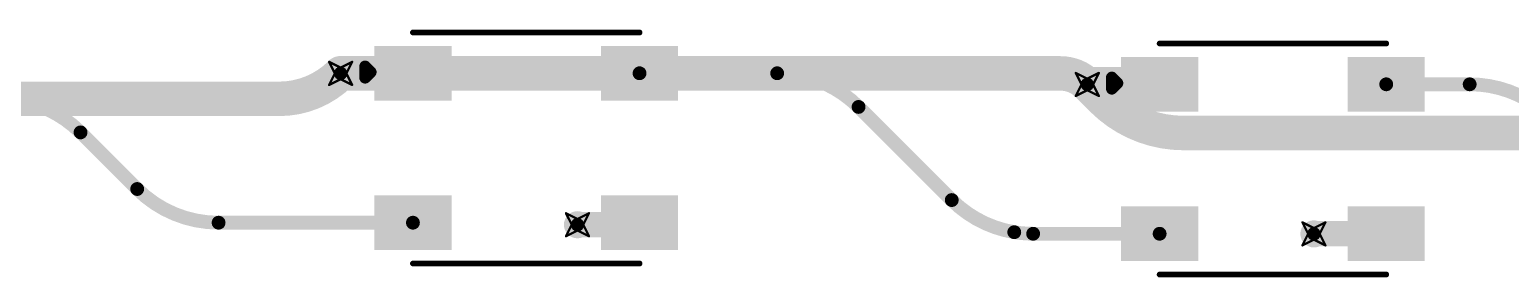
# Model space of a CAD drawing. Header units: inches. Extents: x -11 to 1110, y -7 to 455.
# Drawn here: x 515.76 to 548.43, y 235.03 to 240.51 of the extents above; entities that cross this region are included whole.
import ezdxf

# ---------------------------------------------------------------- set-up
doc = ezdxf.new("R2010")
doc.units = ezdxf.units.IN
for name, color, linetype in [('Bottom Layer', 5, 'Continuous'), ('Drill Drawing', 1, 'Continuous'), ('Top Layer', 1, 'Continuous'), ('Top Overlay', 2, 'Continuous'), ('Top Paste', 8, 'Continuous'), ('Top Solder', 216, 'Continuous'), ('Via Holes', 16, 'Continuous')]:
    doc.layers.add(name, color=color, linetype=linetype)

# ---------------------------------------------------------------- blocks, each defined once
blk = doc.blocks.new('WS2812B_B_W_95')
at = {"layer": 'Top Layer'}
for points in [[(-3.24999985, 2.15000078), (-1.75000031, 2.15000078), (-1.75000031, 1.15000278), (-3.24999985, 1.15000278)], [(3.24999985, 1.15000278), (1.75000031, 1.15000278), (1.75000031, 2.15000078), (3.24999985, 2.15000078)], [(-3.24999985, -1.15000024), (-1.75000031, -1.15000024), (-1.75000031, -2.14999824), (-3.24999985, -2.14999824)], [(1.75000031, -1.15000024), (3.24999985, -1.15000024), (3.24999985, -2.14999824), (1.75000031, -2.14999824)]]:
    blk.add_hatch(color=1, dxfattribs=at).paths.add_polyline_path(points)
at = {"layer": 'Top Paste'}
for points in [[(-3.24999985, 2.15000078), (-1.75000031, 2.15000078), (-1.75000031, 1.15000278), (-3.24999985, 1.15000278)], [(3.24999985, 1.15000278), (1.75000031, 1.15000278), (1.75000031, 2.15000078), (3.24999985, 2.15000078)], [(-3.24999985, -1.15000024), (-1.75000031, -1.15000024), (-1.75000031, -2.14999824), (-3.24999985, -2.14999824)], [(1.75000031, -1.15000024), (3.24999985, -1.15000024), (3.24999985, -2.14999824), (1.75000031, -2.14999824)]]:
    blk.add_hatch(color=8, dxfattribs=at).paths.add_polyline_path(points)
at = {"layer": 'Top Solder'}
for points in [[(-3.35159985, 2.25160078), (-1.64840031, 2.25160078), (-1.64840031, 1.04840278), (-3.35159985, 1.04840278)], [(3.35159985, 1.04840278), (1.64840031, 1.04840278), (1.64840031, 2.25160078), (3.35159985, 2.25160078)], [(-3.35159985, -1.04840024), (-1.64840031, -1.04840024), (-1.64840031, -2.25159824), (-3.35159985, -2.25159824)], [(1.64840031, -1.04840024), (3.35159985, -1.04840024), (3.35159985, -2.25159824), (1.64840031, -2.25159824)]]:
    blk.add_hatch(color=216, dxfattribs=at).paths.add_polyline_path(points)
at = {"layer": 'Top Overlay'}
for points in [[(-2.50000008, 2.55080008, 0.127, 0.127, 0), (2.50000008, 2.55080008, 0.127, 0.127, 0)], [(-3.556, 1.8034, 0.254, 0.254, 0), (-3.429, 1.6764, 0.254, 0.254, 0)], [(-3.556, 1.5494, 0.254, 0.254, 0), (-3.556, 1.8034, 0.254, 0.254, 0)], [(-3.556, 1.5494, 0.254, 0.254, 0), (-3.429, 1.6764, 0.254, 0.254, 0)], [(-2.50000008, -2.55079754, 0.127, 0.127, 0), (2.50000008, -2.55079754, 0.127, 0.127, 0)]]:
    blk.add_lwpolyline(points, format="xyseb", dxfattribs=at)
for points in [[(-2.53175008, 2.55080008, 0.0635, 0.0635, 1), (-2.46825008, 2.55080008, 0.0635, 0.0635, 1)], [(2.46825008, 2.55080008, 0.0635, 0.0635, 1), (2.53175008, 2.55080008, 0.0635, 0.0635, 1)], [(-3.619499999999999, 1.8034, 0.127, 0.127, 1), (-3.4925, 1.8034, 0.127, 0.127, 1)], [(-3.619499999999999, 1.8034, 0.127, 0.127, 1), (-3.4925, 1.8034, 0.127, 0.127, 1)], [(-3.619499999999999, 1.5494, 0.127, 0.127, 1), (-3.4925, 1.5494, 0.127, 0.127, 1)], [(-3.619499999999999, 1.5494, 0.127, 0.127, 1), (-3.4925, 1.5494, 0.127, 0.127, 1)], [(-3.4925, 1.6764, 0.127, 0.127, 1), (-3.3655, 1.6764, 0.127, 0.127, 1)], [(-3.4925, 1.6764, 0.127, 0.127, 1), (-3.3655, 1.6764, 0.127, 0.127, 1)], [(-2.53175008, -2.55079754, 0.0635, 0.0635, 1), (-2.46825008, -2.55079754, 0.0635, 0.0635, 1)], [(2.46825008, -2.55079754, 0.0635, 0.0635, 1), (2.53175008, -2.55079754, 0.0635, 0.0635, 1)]]:
    blk.add_lwpolyline(points, format="xyseb", close=True, dxfattribs=at)
blk = doc.blocks.new('WS2812B_B_W_104')
at = {"layer": 'Top Layer'}
for points in [[(-3.24999985, 2.15000078), (-1.75000031, 2.15000078), (-1.75000031, 1.15000278), (-3.24999985, 1.15000278)], [(3.24999985, 1.15000278), (1.75000031, 1.15000278), (1.75000031, 2.15000078), (3.24999985, 2.15000078)], [(-3.24999985, -1.15000024), (-1.75000031, -1.15000024), (-1.75000031, -2.14999824), (-3.24999985, -2.14999824)], [(1.75000031, -1.15000024), (3.24999985, -1.15000024), (3.24999985, -2.14999824), (1.75000031, -2.14999824)]]:
    blk.add_hatch(color=1, dxfattribs=at).paths.add_polyline_path(points)
at = {"layer": 'Top Paste'}
for points in [[(-3.24999985, 2.15000078), (-1.75000031, 2.15000078), (-1.75000031, 1.15000278), (-3.24999985, 1.15000278)], [(3.24999985, 1.15000278), (1.75000031, 1.15000278), (1.75000031, 2.15000078), (3.24999985, 2.15000078)], [(-3.24999985, -1.15000024), (-1.75000031, -1.15000024), (-1.75000031, -2.14999824), (-3.24999985, -2.14999824)], [(1.75000031, -1.15000024), (3.24999985, -1.15000024), (3.24999985, -2.14999824), (1.75000031, -2.14999824)]]:
    blk.add_hatch(color=8, dxfattribs=at).paths.add_polyline_path(points)
at = {"layer": 'Top Solder'}
for points in [[(-3.35159985, 2.25160078), (-1.64840031, 2.25160078), (-1.64840031, 1.04840278), (-3.35159985, 1.04840278)], [(3.35159985, 1.04840278), (1.64840031, 1.04840278), (1.64840031, 2.25160078), (3.35159985, 2.25160078)], [(-3.35159985, -1.04840024), (-1.64840031, -1.04840024), (-1.64840031, -2.25159824), (-3.35159985, -2.25159824)], [(1.64840031, -1.04840024), (3.35159985, -1.04840024), (3.35159985, -2.25159824), (1.64840031, -2.25159824)]]:
    blk.add_hatch(color=216, dxfattribs=at).paths.add_polyline_path(points)
at = {"layer": 'Top Overlay'}
for points in [[(-2.50000008, 2.55080008, 0.127, 0.127, 0), (2.50000008, 2.55080008, 0.127, 0.127, 0)], [(-3.556, 1.8034, 0.254, 0.254, 0), (-3.429, 1.6764, 0.254, 0.254, 0)], [(-3.556, 1.5494, 0.254, 0.254, 0), (-3.556, 1.8034, 0.254, 0.254, 0)], [(-3.556, 1.5494, 0.254, 0.254, 0), (-3.429, 1.6764, 0.254, 0.254, 0)], [(-2.50000008, -2.55079754, 0.127, 0.127, 0), (2.50000008, -2.55079754, 0.127, 0.127, 0)]]:
    blk.add_lwpolyline(points, format="xyseb", dxfattribs=at)
for points in [[(-2.53175008, 2.55080008, 0.0635, 0.0635, 1), (-2.46825008, 2.55080008, 0.0635, 0.0635, 1)], [(2.46825008, 2.55080008, 0.0635, 0.0635, 1), (2.53175008, 2.55080008, 0.0635, 0.0635, 1)], [(-3.619499999999999, 1.8034, 0.127, 0.127, 1), (-3.4925, 1.8034, 0.127, 0.127, 1)], [(-3.619499999999999, 1.8034, 0.127, 0.127, 1), (-3.4925, 1.8034, 0.127, 0.127, 1)], [(-3.619499999999999, 1.5494, 0.127, 0.127, 1), (-3.4925, 1.5494, 0.127, 0.127, 1)], [(-3.619499999999999, 1.5494, 0.127, 0.127, 1), (-3.4925, 1.5494, 0.127, 0.127, 1)], [(-3.4925, 1.6764, 0.127, 0.127, 1), (-3.3655, 1.6764, 0.127, 0.127, 1)], [(-3.4925, 1.6764, 0.127, 0.127, 1), (-3.3655, 1.6764, 0.127, 0.127, 1)], [(-2.53175008, -2.55079754, 0.0635, 0.0635, 1), (-2.46825008, -2.55079754, 0.0635, 0.0635, 1)], [(2.46825008, -2.55079754, 0.0635, 0.0635, 1), (2.53175008, -2.55079754, 0.0635, 0.0635, 1)]]:
    blk.add_lwpolyline(points, format="xyseb", close=True, dxfattribs=at)

msp = doc.modelspace()

# ---------------------------------------------------------------- hatches: boundary and pattern name
at = {"layer": 'Bottom Layer'}
h = msp.add_hatch(color=5, dxfattribs=at)
edge = h.paths.add_edge_path()
edge.add_arc((522.61831468, 239.53952346), 0.2999994, 0, 360)
h = msp.add_hatch(color=5, dxfattribs=at)
edge = h.paths.add_edge_path()
edge.add_arc((539.0943066199999, 239.29564028), 0.2999994, 0, 360)
h = msp.add_hatch(color=5, dxfattribs=at)
edge = h.paths.add_edge_path()
edge.add_arc((527.8449691999999, 236.19780802), 0.2999994, 0, 360)
h = msp.add_hatch(color=5, dxfattribs=at)
edge = h.paths.add_edge_path()
edge.add_arc((544.09430678, 235.99563926), 0.2999994, 0, 360)
at = {"layer": 'Top Layer'}
h = msp.add_hatch(color=1, dxfattribs=at)
edge = h.paths.add_edge_path()
edge.add_arc((522.61831468, 239.53952346), 0.2999994, 0, 360)
h = msp.add_hatch(color=1, dxfattribs=at)
edge = h.paths.add_edge_path()
edge.add_arc((539.0943066199999, 239.29564028), 0.2999994, 0, 360)
h = msp.add_hatch(color=1, dxfattribs=at)
edge = h.paths.add_edge_path()
edge.add_arc((527.8449691999999, 236.19780802), 0.2999994, 0, 360)
h = msp.add_hatch(color=1, dxfattribs=at)
edge = h.paths.add_edge_path()
edge.add_arc((544.09430678, 235.99563926), 0.2999994, 0, 360)
at = {"layer": 'Via Holes'}
h = msp.add_hatch(color=7, dxfattribs=at)
edge = h.paths.add_edge_path()
edge.add_arc((522.61831468, 239.53952346), 0.1499997, 0, 360)
h = msp.add_hatch(color=7, dxfattribs=at)
edge = h.paths.add_edge_path()
edge.add_arc((539.0943066199999, 239.29564028), 0.1499997, 0, 360)
h = msp.add_hatch(color=7, dxfattribs=at)
edge = h.paths.add_edge_path()
edge.add_arc((527.8449691999999, 236.19780802), 0.1499997, 0, 360)
h = msp.add_hatch(color=7, dxfattribs=at)
edge = h.paths.add_edge_path()
edge.add_arc((544.09430678, 235.99563926), 0.1499997, 0, 360)

# ---------------------------------------------------------------- linework, layer by layer
at = {"layer": 'Bottom Layer'}
for points in [[(522.61831468, 239.53952346, 0.7619999999999999, 0.7619999999999999, -0.198912367379658), (521.2616981399999, 238.97759418, 0.7619999999999999, 0.7619999999999999, 0)], [(522.61831468, 239.53952346, 0.7619999999999999, 0.7619999999999999, 0), (538.5055193799999, 239.53952346, 0.7619999999999999, 0.7619999999999999, 0)], [(538.5055193799999, 239.53952346, 0.7619999999999999, 0.7619999999999999, -0.198912367379658), (539.0943066199999, 239.29564028, 0.7619999999999999, 0.7619999999999999, 0)], [(539.0943066199999, 239.29564028, 0.7619999999999999, 0.7619999999999999, 0), (539.42250002, 238.96744688, 0.7619999999999999, 0.7619999999999999, 0)], [(506.18539606, 238.97759418, 0.7619999999999999, 0.7619999999999999, 0), (521.2616981399999, 238.97759418, 0.7619999999999999, 0.7619999999999999, 0)], [(541.2185518, 238.22349866, 0.7619999999999999, 0.7619999999999999, -0.198912367379658), (539.42250002, 238.96744688, 0.7619999999999999, 0.7619999999999999, 0)], [(541.2185518, 238.22349866, 0.7619999999999999, 0.7619999999999999, 0), (555.5520969199999, 238.22349866, 0.7619999999999999, 0.7619999999999999, 0)]]:
    msp.add_lwpolyline(points, format="xyseb", dxfattribs=at)
for points in [[(522.42781468, 239.53952346, 0.3809999999999999, 0.3809999999999999, 1), (522.80881468, 239.53952346, 0.3809999999999999, 0.3809999999999999, 1)], [(522.42781468, 239.53952346, 0.3809999999999999, 0.3809999999999999, 1), (522.80881468, 239.53952346, 0.3809999999999999, 0.3809999999999999, 1)], [(538.31501938, 239.53952346, 0.3809999999999999, 0.3809999999999999, 1), (538.6960193799999, 239.53952346, 0.3809999999999999, 0.3809999999999999, 1)], [(538.31501938, 239.53952346, 0.3809999999999999, 0.3809999999999999, 1), (538.6960193799999, 239.53952346, 0.3809999999999999, 0.3809999999999999, 1)], [(538.9038066200001, 239.29564028, 0.3809999999999999, 0.3809999999999999, 1), (539.2848066199999, 239.29564028, 0.3809999999999999, 0.3809999999999999, 1)], [(538.9038066200001, 239.29564028, 0.3809999999999999, 0.3809999999999999, 1), (539.2848066199999, 239.29564028, 0.3809999999999999, 0.3809999999999999, 1)], [(521.07119814, 238.97759418, 0.3809999999999999, 0.3809999999999999, 1), (521.45219814, 238.97759418, 0.3809999999999999, 0.3809999999999999, 1)], [(521.07119814, 238.97759418, 0.3809999999999999, 0.3809999999999999, 1), (521.45219814, 238.97759418, 0.3809999999999999, 0.3809999999999999, 1)], [(539.23200002, 238.96744688, 0.3809999999999999, 0.3809999999999999, 1), (539.61300002, 238.96744688, 0.3809999999999999, 0.3809999999999999, 1)], [(539.23200002, 238.96744688, 0.3809999999999999, 0.3809999999999999, 1), (539.61300002, 238.96744688, 0.3809999999999999, 0.3809999999999999, 1)], [(541.0280518, 238.22349866, 0.3809999999999999, 0.3809999999999999, 1), (541.4090517999999, 238.22349866, 0.3809999999999999, 0.3809999999999999, 1)], [(541.0280518, 238.22349866, 0.3809999999999999, 0.3809999999999999, 1), (541.4090517999999, 238.22349866, 0.3809999999999999, 0.3809999999999999, 1)]]:
    msp.add_lwpolyline(points, format="xyseb", close=True, dxfattribs=at)
at = {"layer": 'Drill Drawing'}
for points in [[(522.3643146799999, 239.79352346, 0.0508, 0.0508, 0), (522.61831468, 239.66652346, 0.0508, 0.0508, 0)], [(522.3643146799999, 239.79352346, 0.0508, 0.0508, 0), (522.49131468, 239.53952346, 0.0508, 0.0508, 0)], [(522.3643146799999, 239.28552346, 0.0508, 0.0508, 0), (522.49131468, 239.53952346, 0.0508, 0.0508, 0)], [(522.61831468, 239.66652346, 0.0508, 0.0508, 0), (522.8723146799999, 239.79352346, 0.0508, 0.0508, 0)], [(522.74531468, 239.53952346, 0.0508, 0.0508, 0), (522.8723146799999, 239.79352346, 0.0508, 0.0508, 0)], [(522.74531468, 239.53952346, 0.0508, 0.0508, 0), (522.8723146799999, 239.28552346, 0.0508, 0.0508, 0)], [(538.84030662, 239.54964028, 0.0508, 0.0508, 0), (539.0943066199999, 239.42264028, 0.0508, 0.0508, 0)], [(538.84030662, 239.54964028, 0.0508, 0.0508, 0), (538.9673066199999, 239.29564028, 0.0508, 0.0508, 0)], [(539.0943066199999, 239.42264028, 0.0508, 0.0508, 0), (539.34830662, 239.54964028, 0.0508, 0.0508, 0)], [(539.22130662, 239.29564028, 0.0508, 0.0508, 0), (539.34830662, 239.54964028, 0.0508, 0.0508, 0)], [(522.3643146799999, 239.28552346, 0.0508, 0.0508, 0), (522.61831468, 239.41252346, 0.0508, 0.0508, 0)], [(522.61831468, 239.41252346, 0.0508, 0.0508, 0), (522.8723146799999, 239.28552346, 0.0508, 0.0508, 0)], [(538.84030662, 239.04164028, 0.0508, 0.0508, 0), (538.9673066199999, 239.29564028, 0.0508, 0.0508, 0)], [(538.84030662, 239.04164028, 0.0508, 0.0508, 0), (539.0943066199999, 239.16864028, 0.0508, 0.0508, 0)], [(539.0943066199999, 239.16864028, 0.0508, 0.0508, 0), (539.34830662, 239.04164028, 0.0508, 0.0508, 0)], [(539.22130662, 239.29564028, 0.0508, 0.0508, 0), (539.34830662, 239.04164028, 0.0508, 0.0508, 0)], [(527.5909692, 236.45180802, 0.0508, 0.0508, 0), (527.8449691999999, 236.32480802, 0.0508, 0.0508, 0)], [(527.5909692, 236.45180802, 0.0508, 0.0508, 0), (527.7179692, 236.19780802, 0.0508, 0.0508, 0)], [(527.8449691999999, 236.32480802, 0.0508, 0.0508, 0), (528.0989692, 236.45180802, 0.0508, 0.0508, 0)], [(527.9719692, 236.19780802, 0.0508, 0.0508, 0), (528.0989692, 236.45180802, 0.0508, 0.0508, 0)], [(543.84030678, 236.24963926, 0.0508, 0.0508, 0), (544.09430678, 236.12263926, 0.0508, 0.0508, 0)], [(543.84030678, 236.24963926, 0.0508, 0.0508, 0), (543.96730678, 235.99563926, 0.0508, 0.0508, 0)], [(544.09430678, 236.12263926, 0.0508, 0.0508, 0), (544.3483067799999, 236.24963926, 0.0508, 0.0508, 0)], [(544.22130678, 235.99563926, 0.0508, 0.0508, 0), (544.3483067799999, 236.24963926, 0.0508, 0.0508, 0)], [(527.5909692, 235.94380802, 0.0508, 0.0508, 0), (527.7179692, 236.19780802, 0.0508, 0.0508, 0)], [(527.5909692, 235.94380802, 0.0508, 0.0508, 0), (527.8449691999999, 236.07080802, 0.0508, 0.0508, 0)], [(527.8449691999999, 236.07080802, 0.0508, 0.0508, 0), (528.0989692, 235.94380802, 0.0508, 0.0508, 0)], [(527.9719692, 236.19780802, 0.0508, 0.0508, 0), (528.0989692, 235.94380802, 0.0508, 0.0508, 0)], [(543.84030678, 235.74163926, 0.0508, 0.0508, 0), (543.96730678, 235.99563926, 0.0508, 0.0508, 0)], [(544.22130678, 235.99563926, 0.0508, 0.0508, 0), (544.3483067799999, 235.74163926, 0.0508, 0.0508, 0)], [(543.84030678, 235.74163926, 0.0508, 0.0508, 0), (544.09430678, 235.86863926, 0.0508, 0.0508, 0)], [(544.09430678, 235.86863926, 0.0508, 0.0508, 0), (544.3483067799999, 235.74163926, 0.0508, 0.0508, 0)]]:
    msp.add_lwpolyline(points, format="xyseb", dxfattribs=at)
for points in [[(522.35161468, 239.79352346, 0.0254, 0.0254, 1), (522.37701468, 239.79352346, 0.0254, 0.0254, 1)], [(522.35161468, 239.79352346, 0.0254, 0.0254, 1), (522.37701468, 239.79352346, 0.0254, 0.0254, 1)], [(522.47861468, 239.53952346, 0.0254, 0.0254, 1), (522.50401468, 239.53952346, 0.0254, 0.0254, 1)], [(522.47861468, 239.53952346, 0.0254, 0.0254, 1), (522.50401468, 239.53952346, 0.0254, 0.0254, 1)], [(522.60561468, 239.66652346, 0.0254, 0.0254, 1), (522.6310146799999, 239.66652346, 0.0254, 0.0254, 1)], [(522.60561468, 239.66652346, 0.0254, 0.0254, 1), (522.6310146799999, 239.66652346, 0.0254, 0.0254, 1)], [(522.73261468, 239.53952346, 0.0254, 0.0254, 1), (522.75801468, 239.53952346, 0.0254, 0.0254, 1)], [(522.73261468, 239.53952346, 0.0254, 0.0254, 1), (522.75801468, 239.53952346, 0.0254, 0.0254, 1)], [(522.8596146799999, 239.79352346, 0.0254, 0.0254, 1), (522.88501468, 239.79352346, 0.0254, 0.0254, 1)], [(522.8596146799999, 239.79352346, 0.0254, 0.0254, 1), (522.88501468, 239.79352346, 0.0254, 0.0254, 1)], [(538.82760662, 239.54964028, 0.0254, 0.0254, 1), (538.85300662, 239.54964028, 0.0254, 0.0254, 1)], [(538.82760662, 239.54964028, 0.0254, 0.0254, 1), (538.85300662, 239.54964028, 0.0254, 0.0254, 1)], [(539.33560662, 239.54964028, 0.0254, 0.0254, 1), (539.3610066199999, 239.54964028, 0.0254, 0.0254, 1)], [(539.33560662, 239.54964028, 0.0254, 0.0254, 1), (539.3610066199999, 239.54964028, 0.0254, 0.0254, 1)], [(522.35161468, 239.28552346, 0.0254, 0.0254, 1), (522.37701468, 239.28552346, 0.0254, 0.0254, 1)], [(522.35161468, 239.28552346, 0.0254, 0.0254, 1), (522.37701468, 239.28552346, 0.0254, 0.0254, 1)], [(522.60561468, 239.41252346, 0.0254, 0.0254, 1), (522.6310146799999, 239.41252346, 0.0254, 0.0254, 1)], [(522.60561468, 239.41252346, 0.0254, 0.0254, 1), (522.6310146799999, 239.41252346, 0.0254, 0.0254, 1)], [(522.8596146799999, 239.28552346, 0.0254, 0.0254, 1), (522.88501468, 239.28552346, 0.0254, 0.0254, 1)], [(522.8596146799999, 239.28552346, 0.0254, 0.0254, 1), (522.88501468, 239.28552346, 0.0254, 0.0254, 1)], [(538.9546066199999, 239.29564028, 0.0254, 0.0254, 1), (538.9800066199999, 239.29564028, 0.0254, 0.0254, 1)], [(538.9546066199999, 239.29564028, 0.0254, 0.0254, 1), (538.9800066199999, 239.29564028, 0.0254, 0.0254, 1)], [(539.08160662, 239.42264028, 0.0254, 0.0254, 1), (539.10700662, 239.42264028, 0.0254, 0.0254, 1)], [(539.08160662, 239.42264028, 0.0254, 0.0254, 1), (539.10700662, 239.42264028, 0.0254, 0.0254, 1)], [(539.08160662, 239.16864028, 0.0254, 0.0254, 1), (539.10700662, 239.16864028, 0.0254, 0.0254, 1)], [(539.08160662, 239.16864028, 0.0254, 0.0254, 1), (539.10700662, 239.16864028, 0.0254, 0.0254, 1)], [(539.20860662, 239.29564028, 0.0254, 0.0254, 1), (539.23400662, 239.29564028, 0.0254, 0.0254, 1)], [(539.20860662, 239.29564028, 0.0254, 0.0254, 1), (539.23400662, 239.29564028, 0.0254, 0.0254, 1)], [(538.82760662, 239.04164028, 0.0254, 0.0254, 1), (538.85300662, 239.04164028, 0.0254, 0.0254, 1)], [(538.82760662, 239.04164028, 0.0254, 0.0254, 1), (538.85300662, 239.04164028, 0.0254, 0.0254, 1)], [(539.33560662, 239.04164028, 0.0254, 0.0254, 1), (539.3610066199999, 239.04164028, 0.0254, 0.0254, 1)], [(539.33560662, 239.04164028, 0.0254, 0.0254, 1), (539.3610066199999, 239.04164028, 0.0254, 0.0254, 1)], [(527.5782691999999, 236.45180802, 0.0254, 0.0254, 1), (527.6036692, 236.45180802, 0.0254, 0.0254, 1)], [(527.5782691999999, 236.45180802, 0.0254, 0.0254, 1), (527.6036692, 236.45180802, 0.0254, 0.0254, 1)], [(527.8322692, 236.32480802, 0.0254, 0.0254, 1), (527.8576691999999, 236.32480802, 0.0254, 0.0254, 1)], [(527.8322692, 236.32480802, 0.0254, 0.0254, 1), (527.8576691999999, 236.32480802, 0.0254, 0.0254, 1)], [(528.0862692, 236.45180802, 0.0254, 0.0254, 1), (528.1116691999999, 236.45180802, 0.0254, 0.0254, 1)], [(528.0862692, 236.45180802, 0.0254, 0.0254, 1), (528.1116691999999, 236.45180802, 0.0254, 0.0254, 1)], [(543.82760678, 236.24963926, 0.0254, 0.0254, 1), (543.85300678, 236.24963926, 0.0254, 0.0254, 1)], [(543.82760678, 236.24963926, 0.0254, 0.0254, 1), (543.85300678, 236.24963926, 0.0254, 0.0254, 1)], [(544.3356067799999, 236.24963926, 0.0254, 0.0254, 1), (544.36100678, 236.24963926, 0.0254, 0.0254, 1)], [(544.3356067799999, 236.24963926, 0.0254, 0.0254, 1), (544.36100678, 236.24963926, 0.0254, 0.0254, 1)], [(527.5782691999999, 235.94380802, 0.0254, 0.0254, 1), (527.6036692, 235.94380802, 0.0254, 0.0254, 1)], [(527.5782691999999, 235.94380802, 0.0254, 0.0254, 1), (527.6036692, 235.94380802, 0.0254, 0.0254, 1)], [(527.7052692, 236.19780802, 0.0254, 0.0254, 1), (527.7306692, 236.19780802, 0.0254, 0.0254, 1)], [(527.7052692, 236.19780802, 0.0254, 0.0254, 1), (527.7306692, 236.19780802, 0.0254, 0.0254, 1)], [(527.8322692, 236.07080802, 0.0254, 0.0254, 1), (527.8576691999999, 236.07080802, 0.0254, 0.0254, 1)], [(527.8322692, 236.07080802, 0.0254, 0.0254, 1), (527.8576691999999, 236.07080802, 0.0254, 0.0254, 1)], [(527.9592692, 236.19780802, 0.0254, 0.0254, 1), (527.9846692, 236.19780802, 0.0254, 0.0254, 1)], [(527.9592692, 236.19780802, 0.0254, 0.0254, 1), (527.9846692, 236.19780802, 0.0254, 0.0254, 1)], [(528.0862692, 235.94380802, 0.0254, 0.0254, 1), (528.1116691999999, 235.94380802, 0.0254, 0.0254, 1)], [(528.0862692, 235.94380802, 0.0254, 0.0254, 1), (528.1116691999999, 235.94380802, 0.0254, 0.0254, 1)], [(543.95460678, 235.99563926, 0.0254, 0.0254, 1), (543.9800067799999, 235.99563926, 0.0254, 0.0254, 1)], [(543.95460678, 235.99563926, 0.0254, 0.0254, 1), (543.9800067799999, 235.99563926, 0.0254, 0.0254, 1)], [(544.0816067799999, 236.12263926, 0.0254, 0.0254, 1), (544.10700678, 236.12263926, 0.0254, 0.0254, 1)], [(544.0816067799999, 236.12263926, 0.0254, 0.0254, 1), (544.10700678, 236.12263926, 0.0254, 0.0254, 1)], [(544.20860678, 235.99563926, 0.0254, 0.0254, 1), (544.23400678, 235.99563926, 0.0254, 0.0254, 1)], [(544.20860678, 235.99563926, 0.0254, 0.0254, 1), (544.23400678, 235.99563926, 0.0254, 0.0254, 1)], [(543.82760678, 235.74163926, 0.0254, 0.0254, 1), (543.85300678, 235.74163926, 0.0254, 0.0254, 1)], [(543.82760678, 235.74163926, 0.0254, 0.0254, 1), (543.85300678, 235.74163926, 0.0254, 0.0254, 1)], [(544.0816067799999, 235.86863926, 0.0254, 0.0254, 1), (544.10700678, 235.86863926, 0.0254, 0.0254, 1)], [(544.0816067799999, 235.86863926, 0.0254, 0.0254, 1), (544.10700678, 235.86863926, 0.0254, 0.0254, 1)], [(544.3356067799999, 235.74163926, 0.0254, 0.0254, 1), (544.36100678, 235.74163926, 0.0254, 0.0254, 1)], [(544.3356067799999, 235.74163926, 0.0254, 0.0254, 1), (544.36100678, 235.74163926, 0.0254, 0.0254, 1)]]:
    msp.add_lwpolyline(points, format="xyseb", close=True, dxfattribs=at)
at = {"layer": 'Top Layer'}
for points in [[(522.61831468, 239.54291436, 0.7619999999999999, 0.7619999999999999, 0), (524.2139452199999, 239.54291436, 0.7619999999999999, 0.7619999999999999, 0)], [(529.2139453799999, 239.54291436, 0.3048, 0.3048, 0), (532.25078208, 239.54291436, 0.3048, 0.3048, 0)], [(532.25078208, 239.54291436, 0.3048, 0.3048, -0.198912367379658), (534.04683386, 238.79896614, 0.3048, 0.3048, 0)], [(539.0943066199999, 239.29903118, 0.7619999999999999, 0.7619999999999999, 0), (540.68993716, 239.29903118, 0.7619999999999999, 0.7619999999999999, 0)], [(545.68993732, 239.29903118, 0.3048, 0.3048, 0), (547.53146526, 239.29903118, 0.3048, 0.3048, 0)], [(547.53146526, 239.29903118, 0.3048, 0.3048, -0.198912367379658), (549.32751704, 238.55508296, 0.3048, 0.3048, 0)], [(515.08351136, 238.98098508, 0.3048, 0.3048, -0.198912367379658), (516.87956314, 238.23703686, 0.3048, 0.3048, 0)], [(534.04683386, 238.79896614, 0.3048, 0.3048, 0), (536.10282162, 236.74297838, 0.3048, 0.3048, 0)], [(516.87956314, 238.23703686, 0.3048, 0.3048, 0), (518.12973844, 236.98686156, 0.3048, 0.3048, 0)], [(519.9257902200001, 236.24291334, 0.3048, 0.3048, -0.198912367379658), (518.12973844, 236.98686156, 0.3048, 0.3048, 0)], [(537.4823895999999, 236.03340906, 0.3048, 0.3048, -0.1564287147671612), (536.10282162, 236.74297838, 0.3048, 0.3048, 0)], [(519.9257902200001, 236.24291334, 0.3048, 0.3048, 0), (524.2139452199999, 236.24291334, 0.3048, 0.3048, 0)], [(527.8449691999999, 236.20119892, 0.5588, 0.5588, 0), (529.4405997399999, 236.20119892, 0.5588, 0.5588, 0)], [(544.09430678, 235.99903016, 0.5588, 0.5588, 0), (545.68993732, 235.99903016, 0.5588, 0.5588, 0)], [(537.8988734, 235.99903016, 0.3048, 0.3048, -0.04120163865825589), (537.4823895999999, 236.03340906, 0.3048, 0.3048, 0)], [(537.8988734, 235.99903016, 0.3048, 0.3048, 0), (540.68993716, 235.99903016, 0.3048, 0.3048, 0)]]:
    msp.add_lwpolyline(points, format="xyseb", dxfattribs=at)
for points in [[(522.42781468, 239.54291436, 0.3809999999999999, 0.3809999999999999, 1), (522.80881468, 239.54291436, 0.3809999999999999, 0.3809999999999999, 1)], [(524.02344522, 239.54291436, 0.3809999999999999, 0.3809999999999999, 1), (524.40444522, 239.54291436, 0.3809999999999999, 0.3809999999999999, 1)], [(529.13774538, 239.54291436, 0.1524, 0.1524, 1), (529.2901453799999, 239.54291436, 0.1524, 0.1524, 1)], [(532.17458208, 239.54291436, 0.1524, 0.1524, 1), (532.32698208, 239.54291436, 0.1524, 0.1524, 1)], [(532.17458208, 239.54291436, 0.1524, 0.1524, 1), (532.32698208, 239.54291436, 0.1524, 0.1524, 1)], [(538.9038066200001, 239.29903118, 0.3809999999999999, 0.3809999999999999, 1), (539.2848066199999, 239.29903118, 0.3809999999999999, 0.3809999999999999, 1)], [(540.49943716, 239.29903118, 0.3809999999999999, 0.3809999999999999, 1), (540.8804371599999, 239.29903118, 0.3809999999999999, 0.3809999999999999, 1)], [(545.6137373199999, 239.29903118, 0.1524, 0.1524, 1), (545.76613732, 239.29903118, 0.1524, 0.1524, 1)], [(547.45526526, 239.29903118, 0.1524, 0.1524, 1), (547.60766526, 239.29903118, 0.1524, 0.1524, 1)], [(547.45526526, 239.29903118, 0.1524, 0.1524, 1), (547.60766526, 239.29903118, 0.1524, 0.1524, 1)], [(533.97063386, 238.79896614, 0.1524, 0.1524, 1), (534.12303386, 238.79896614, 0.1524, 0.1524, 1)], [(533.97063386, 238.79896614, 0.1524, 0.1524, 1), (534.12303386, 238.79896614, 0.1524, 0.1524, 1)], [(516.80336314, 238.23703686, 0.1524, 0.1524, 1), (516.9557631399999, 238.23703686, 0.1524, 0.1524, 1)], [(516.80336314, 238.23703686, 0.1524, 0.1524, 1), (516.9557631399999, 238.23703686, 0.1524, 0.1524, 1)], [(518.0535384399999, 236.98686156, 0.1524, 0.1524, 1), (518.20593844, 236.98686156, 0.1524, 0.1524, 1)], [(518.0535384399999, 236.98686156, 0.1524, 0.1524, 1), (518.20593844, 236.98686156, 0.1524, 0.1524, 1)], [(536.02662162, 236.74297838, 0.1524, 0.1524, 1), (536.17902162, 236.74297838, 0.1524, 0.1524, 1)], [(536.02662162, 236.74297838, 0.1524, 0.1524, 1), (536.17902162, 236.74297838, 0.1524, 0.1524, 1)], [(519.84959022, 236.24291334, 0.1524, 0.1524, 1), (520.0019902199999, 236.24291334, 0.1524, 0.1524, 1)], [(519.84959022, 236.24291334, 0.1524, 0.1524, 1), (520.0019902199999, 236.24291334, 0.1524, 0.1524, 1)], [(524.1377452199999, 236.24291334, 0.1524, 0.1524, 1), (524.29014522, 236.24291334, 0.1524, 0.1524, 1)], [(527.7052692, 236.20119892, 0.2794, 0.2794, 1), (527.9846692, 236.20119892, 0.2794, 0.2794, 1)], [(529.30089974, 236.20119892, 0.2794, 0.2794, 1), (529.58029974, 236.20119892, 0.2794, 0.2794, 1)], [(543.95460678, 235.99903016, 0.2794, 0.2794, 1), (544.23400678, 235.99903016, 0.2794, 0.2794, 1)], [(545.55023732, 235.99903016, 0.2794, 0.2794, 1), (545.82963732, 235.99903016, 0.2794, 0.2794, 1)], [(537.4061896000001, 236.03340906, 0.1524, 0.1524, 1), (537.5585895999999, 236.03340906, 0.1524, 0.1524, 1)], [(537.4061896000001, 236.03340906, 0.1524, 0.1524, 1), (537.5585895999999, 236.03340906, 0.1524, 0.1524, 1)], [(537.8226734, 235.99903016, 0.1524, 0.1524, 1), (537.9750733999999, 235.99903016, 0.1524, 0.1524, 1)], [(537.8226734, 235.99903016, 0.1524, 0.1524, 1), (537.9750733999999, 235.99903016, 0.1524, 0.1524, 1)], [(540.61373716, 235.99903016, 0.1524, 0.1524, 1), (540.76613716, 235.99903016, 0.1524, 0.1524, 1)]]:
    msp.add_lwpolyline(points, format="xyseb", close=True, dxfattribs=at)

# ---------------------------------------------------------------- block references
for name, p in [('WS2812B_B_W_95', (526.7139453, 237.89291258)), ('WS2812B_B_W_104', (543.18993724, 237.6490294))]:
    msp.add_blockref(name, p)

doc.saveas('drawing.dxf')
